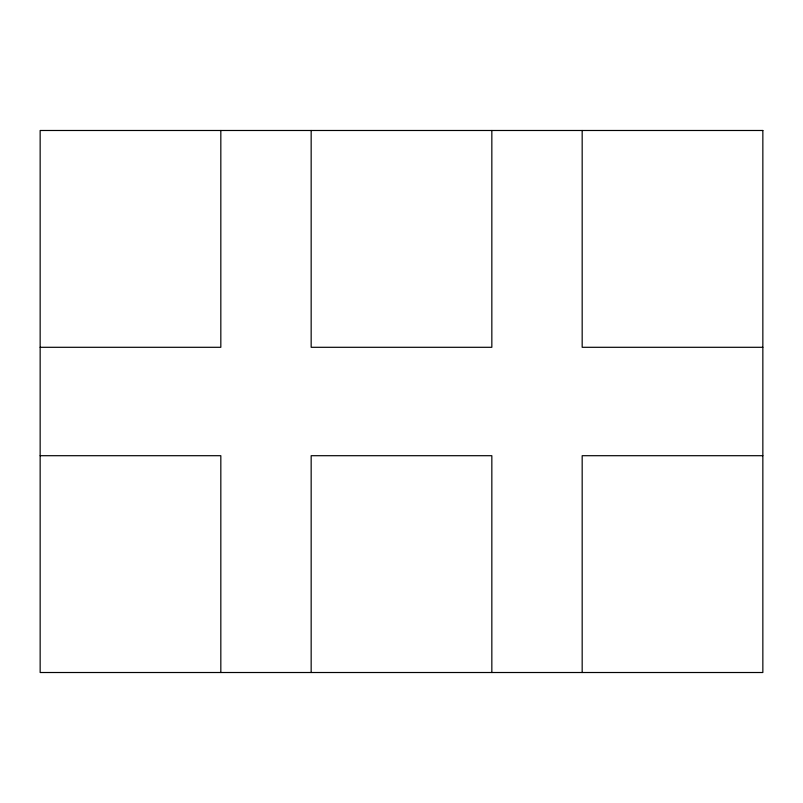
<?xml version="1.0" encoding="UTF-8"?>
<svg xmlns="http://www.w3.org/2000/svg" width="803" height="803" viewBox="0 0 803 803"><rect width="100%" height="100%" fill="white"/><g stroke="black" fill="none" stroke-linecap="round" stroke-linejoin="round"><path stroke-width="1.2" d="M40.15 347.297L220.825 347.297L220.825 130.487M762.85 347.297L582.175 347.297L582.175 130.487M40.15 455.702L220.825 455.702L220.825 672.512M762.85 455.702L582.175 455.702L582.175 672.512M491.837 130.487L491.837 347.297L311.162 347.297L311.162 130.487M491.837 672.512L491.837 455.702L311.162 455.702L311.162 672.512M762.85 130.487L40.15 130.487L40.15 672.512L762.85 672.512L762.85 130.487"/></g></svg>
